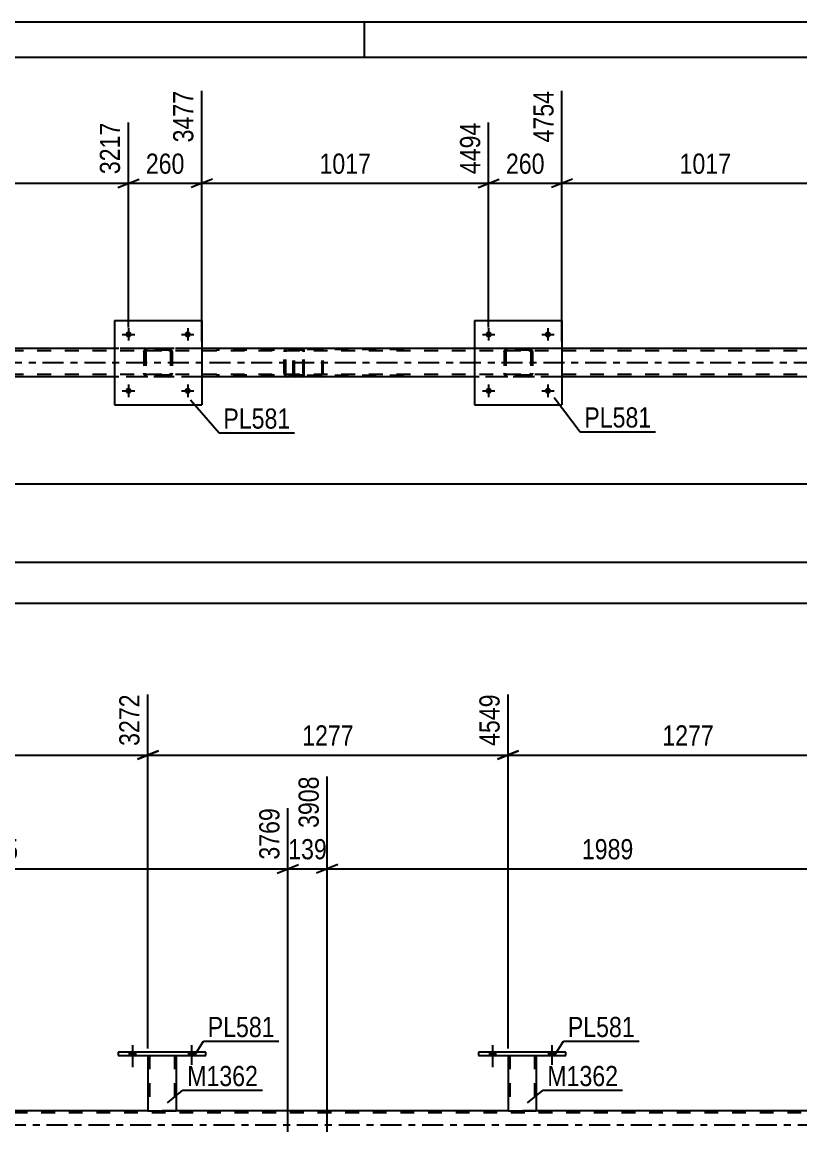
# Model space of a CAD drawing. Header units: millimetres. Extents: x 0 to 841, y 0 to 594.
# Drawn here: x 162.4 to 272.7, y 436.5 to 594 of the extents above; entities that cross this region are included whole.
import ezdxf

# ---------------------------------------------------------------- set-up
doc = ezdxf.new("R2010")
doc.units = ezdxf.units.MM
doc.linetypes.add('DXK_LINE_DOT2', pattern=[3.9198, 1.9599, -1.9599])
doc.linetypes.add('DXK_LINE_DOT3', pattern=[5.9187, 2.979, -0.9799, 0.9799, -0.9799])
doc.styles.add('Arial Narrow', font='ARIALN.TTF', dxfattribs={"height": 0.2})

# ---------------------------------------------------------------- blocks, each defined once
blk = doc.blocks.new('Unknown-318887466-1133')
at = {"color": 5, "linetype": 'Continuous'}
for p, q in [((841, 594), (0, 594)), ((211, 589), (211, 594)), ((836, 589), (5, 589))]:
    blk.add_line(p, q, dxfattribs=at)
blk = doc.blocks.new('Part-318887466-5541 - 5449')
at = {"color": 7, "linetype": 'DXK_LINE_DOT2'}
for p, q in [((230.79, 547.21), (230.82, 547.4)), ((230.82, 547.4), (230.79, 547.21)), ((230.79, 547.21), (230.79, 544.17)), ((231.03, 547.21), (231.04, 547.3)), ((231.03, 547.21), (231.03, 544.17)), ((231.04, 547.3), (231.1, 547.38)), ((231.08, 547.66), (231.27, 547.69)), ((231.27, 547.69), (231.08, 547.66)), ((231.1, 547.38), (231.17, 547.43)), ((231.17, 547.43), (231.27, 547.45)), ((234.31, 547.69), (231.27, 547.69)), ((234.31, 547.45), (231.27, 547.45)), ((234.31, 547.69), (234.49, 547.66)), ((234.49, 547.66), (234.31, 547.69)), ((234.31, 547.45), (234.4, 547.43)), ((234.4, 547.43), (234.48, 547.38)), ((234.48, 547.38), (234.53, 547.3)), ((234.53, 547.3), (234.55, 547.21)), ((234.55, 547.21), (234.55, 544.17)), ((234.75, 547.4), (234.79, 547.21)), ((234.79, 547.21), (234.75, 547.4)), ((234.79, 547.21), (234.79, 544.17)), ((230.82, 543.99), (230.79, 544.17)), ((230.79, 544.17), (230.82, 543.99)), ((231.04, 544.08), (231.03, 544.17)), ((231.1, 544), (231.04, 544.08)), ((231.27, 543.69), (231.08, 543.73)), ((231.08, 543.73), (231.27, 543.69)), ((231.17, 543.95), (231.1, 544)), ((231.27, 543.93), (231.17, 543.95)), ((234.31, 543.93), (231.27, 543.93)), ((234.31, 543.69), (231.27, 543.69)), ((234.4, 543.95), (234.31, 543.93)), ((234.49, 543.73), (234.31, 543.69)), ((234.31, 543.69), (234.49, 543.73)), ((234.48, 544), (234.4, 543.95)), ((234.53, 544.08), (234.48, 544)), ((234.55, 544.17), (234.53, 544.08)), ((234.79, 544.17), (234.75, 543.99)), ((234.75, 543.99), (234.79, 544.17))]:
    blk.add_line(p, q, dxfattribs=at)
at = {"color": 7, "linetype": 'DXK_LINE_DOT3'}
blk.add_line((232.79, 545.69), (232.79, 545.69), dxfattribs=at)
at = {"color": 7, "linetype": 'DXK_LINE_DOT2'}
for centre, start, end in [((231.27, 547.21), 112.5, 157.5), ((231.27, 547.21), 112.5, 157.5), ((234.31, 547.21), 22.5, 67.5), ((234.31, 547.21), 22.5, 67.5), ((231.27, 544.17), 202.5, 247.5), ((231.27, 544.17), 202.5, 247.5), ((234.31, 544.17), 292.5, 337.5), ((234.31, 544.17), 292.5, 337.5)]:
    blk.add_arc(centre, 0.48, start, end, dxfattribs=at)
blk = doc.blocks.new('Bolt-318887466-5494 - 5449')
at = {"linetype": 'Continuous'}
for points in [[(177.94, 549.69, -1), (177.06, 549.69, -1)], [(186.34, 549.69, -1), (185.46, 549.69, -1)]]:
    blk.add_hatch(color=1, dxfattribs=at).paths.add_polyline_path(points)
at = {"color": 1, "linetype": 'Continuous'}
for p, q in [((176.62, 549.69), (178.38, 549.69)), ((177.5, 550.57), (177.5, 548.81)), ((185.02, 549.69), (186.78, 549.69)), ((185.9, 550.57), (185.9, 548.81))]:
    blk.add_line(p, q, dxfattribs=at)
blk = doc.blocks.new('Bolt-318887466-5495 - 5449')
at = {"linetype": 'Continuous'}
for points in [[(177.94, 541.69, -1), (177.06, 541.69, -1)], [(186.34, 541.69, -1), (185.46, 541.69, -1)]]:
    blk.add_hatch(color=1, dxfattribs=at).paths.add_polyline_path(points)
at = {"color": 1, "linetype": 'Continuous'}
for p, q in [((176.62, 541.69), (178.38, 541.69)), ((177.5, 542.57), (177.5, 540.81)), ((185.02, 541.69), (186.78, 541.69)), ((185.9, 542.57), (185.9, 540.81))]:
    blk.add_line(p, q, dxfattribs=at)
blk = doc.blocks.new('Bolt-318887466-5496 - 5449')
at = {"linetype": 'Continuous'}
for points in [[(229.03, 549.69, -1), (228.15, 549.69, -1)], [(237.43, 549.69, -1), (236.55, 549.69, -1)]]:
    blk.add_hatch(color=1, dxfattribs=at).paths.add_polyline_path(points)
at = {"color": 1, "linetype": 'Continuous'}
for p, q in [((227.71, 549.69), (229.47, 549.69)), ((228.59, 550.57), (228.59, 548.81)), ((236.11, 549.69), (237.87, 549.69)), ((236.99, 550.57), (236.99, 548.81))]:
    blk.add_line(p, q, dxfattribs=at)
blk = doc.blocks.new('Bolt-318887466-5497 - 5449')
at = {"linetype": 'Continuous'}
for points in [[(229.03, 541.69, -1), (228.15, 541.69, -1)], [(237.43, 541.69, -1), (236.55, 541.69, -1)]]:
    blk.add_hatch(color=1, dxfattribs=at).paths.add_polyline_path(points)
at = {"color": 1, "linetype": 'Continuous'}
for p, q in [((227.71, 541.69), (229.47, 541.69)), ((228.59, 542.57), (228.59, 540.81)), ((236.11, 541.69), (237.87, 541.69)), ((236.99, 542.57), (236.99, 540.81))]:
    blk.add_line(p, q, dxfattribs=at)
blk = doc.blocks.new('Part-318887466-5534 - 5449')
at = {"color": 2, "linetype": 'Continuous'}
for p, q in [((175.5, 551.69), (175.5, 539.69)), ((175.5, 551.69), (187.9, 551.69)), ((187.9, 551.69), (187.9, 539.69)), ((175.5, 539.69), (187.9, 539.69))]:
    blk.add_line(p, q, dxfattribs=at)
blk = doc.blocks.new('Part-318887466-5535 - 5449')
at = {"color": 7, "linetype": 'DXK_LINE_DOT2'}
for p, q in [((179.7, 547.21), (179.74, 547.4)), ((179.74, 547.4), (179.7, 547.21)), ((179.7, 547.21), (179.7, 544.17)), ((179.94, 547.21), (179.96, 547.3)), ((179.94, 547.21), (179.94, 544.17)), ((179.96, 547.3), (180.01, 547.38)), ((180, 547.66), (180.18, 547.69)), ((180.18, 547.69), (180, 547.66)), ((180.01, 547.38), (180.09, 547.43)), ((180.09, 547.43), (180.18, 547.45)), ((183.22, 547.69), (180.18, 547.69)), ((183.22, 547.45), (180.18, 547.45)), ((183.22, 547.69), (183.41, 547.66)), ((183.41, 547.66), (183.22, 547.69)), ((183.22, 547.45), (183.32, 547.43)), ((183.32, 547.43), (183.39, 547.38)), ((183.39, 547.38), (183.45, 547.3)), ((183.45, 547.3), (183.46, 547.21)), ((183.46, 547.21), (183.46, 544.17)), ((183.67, 547.4), (183.7, 547.21)), ((183.7, 547.21), (183.67, 547.4)), ((183.7, 547.21), (183.7, 544.17)), ((179.74, 543.99), (179.7, 544.17)), ((179.7, 544.17), (179.74, 543.99)), ((179.96, 544.08), (179.94, 544.17)), ((180.01, 544), (179.96, 544.08)), ((180.18, 543.69), (180, 543.73)), ((180, 543.73), (180.18, 543.69)), ((180.09, 543.95), (180.01, 544)), ((180.18, 543.93), (180.09, 543.95)), ((183.22, 543.93), (180.18, 543.93)), ((183.22, 543.69), (180.18, 543.69)), ((183.32, 543.95), (183.22, 543.93)), ((183.41, 543.73), (183.22, 543.69)), ((183.22, 543.69), (183.41, 543.73)), ((183.39, 544), (183.32, 543.95)), ((183.45, 544.08), (183.39, 544)), ((183.46, 544.17), (183.45, 544.08)), ((183.7, 544.17), (183.67, 543.99)), ((183.67, 543.99), (183.7, 544.17))]:
    blk.add_line(p, q, dxfattribs=at)
at = {"color": 7, "linetype": 'DXK_LINE_DOT3'}
blk.add_line((181.7, 545.69), (181.7, 545.69), dxfattribs=at)
at = {"color": 7, "linetype": 'DXK_LINE_DOT2'}
for centre, start, end in [((180.18, 547.21), 112.5, 157.5), ((180.18, 547.21), 112.5, 157.5), ((183.22, 547.21), 22.5, 67.5), ((183.22, 547.21), 22.5, 67.5), ((180.18, 544.17), 202.5, 247.5), ((180.18, 544.17), 202.5, 247.5), ((183.22, 544.17), 292.5, 337.5), ((183.22, 544.17), 292.5, 337.5)]:
    blk.add_arc(centre, 0.48, start, end, dxfattribs=at)
blk = doc.blocks.new('Part-318887466-5540 - 5449')
at = {"color": 2, "linetype": 'Continuous'}
for p, q in [((226.59, 551.69), (226.59, 539.69)), ((226.59, 551.69), (238.99, 551.69)), ((238.99, 551.69), (238.99, 539.69)), ((226.59, 539.69), (238.99, 539.69))]:
    blk.add_line(p, q, dxfattribs=at)
blk = doc.blocks.new('Part-318887466-5623 - 5449')
at = {"color": 7, "linetype": 'DXK_LINE_DOT2'}
for p, q in [((202.15, 547.69), (190, 547.69)), ((202.15, 547.45), (190, 547.45)), ((199.58, 547.3), (199.56, 547.21)), ((199.56, 544.17), (199.56, 547.21)), ((199.6, 547.4), (199.58, 547.3)), ((199.81, 547.21), (199.83, 547.3)), ((199.81, 544.17), (199.81, 547.21)), ((199.83, 547.3), (199.88, 547.38)), ((200.06, 547.69), (199.87, 547.66)), ((199.88, 547.38), (199.97, 547.43)), ((199.97, 547.43), (200.06, 547.45)), ((200.88, 547.45), (200.88, 547.69)), ((202.26, 547.66), (202.15, 547.69)), ((202.15, 547.45), (202.21, 547.43)), ((202.21, 547.43), (202.25, 547.38)), ((202.25, 547.38), (202.28, 547.3)), ((202.35, 547.55), (202.26, 547.66)), ((202.28, 547.3), (202.29, 547.21)), ((202.29, 544.17), (202.29, 547.21)), ((202.4, 547.4), (202.35, 547.55)), ((202.42, 547.21), (202.4, 547.4)), ((202.42, 544.17), (202.42, 547.21)), ((202.15, 543.93), (190, 543.93)), ((202.15, 543.69), (190, 543.69)), ((199.56, 544.17), (199.58, 544.09)), ((199.58, 544.09), (199.6, 543.99)), ((199.83, 544.08), (199.81, 544.17)), ((199.88, 544), (199.83, 544.08)), ((199.87, 543.73), (200.06, 543.69)), ((199.97, 543.95), (199.88, 544)), ((200.06, 543.93), (199.97, 543.95)), ((200.88, 543.69), (200.88, 543.93)), ((202.21, 543.95), (202.15, 543.93)), ((202.15, 543.69), (202.26, 543.73)), ((202.25, 544), (202.21, 543.95)), ((202.28, 544.08), (202.25, 544)), ((202.26, 543.73), (202.35, 543.83)), ((202.29, 544.17), (202.28, 544.08)), ((202.35, 543.83), (202.4, 543.99)), ((202.4, 543.99), (202.42, 544.17))]:
    blk.add_line(p, q, dxfattribs=at)
for centre, start, end in [((200.05, 547.2), 111.1941, 156.1506), ((200.05, 544.19), 203.8494, 248.8059)]:
    blk.add_arc(centre, 0.492, start, end, dxfattribs=at)
blk = doc.blocks.new('Part-318887466-5636 - 5449')
at = {"color": 7, "linetype": 'DXK_LINE_DOT2'}
for p, q in [((200.9, 547.49), (200.88, 547.37)), ((200.88, 544.01), (200.88, 547.37)), ((201.05, 547.37), (201.06, 547.43)), ((201.05, 544.01), (201.05, 547.37)), ((201.06, 547.43), (201.1, 547.49)), ((201.22, 547.69), (201.09, 547.67)), ((201.1, 547.49), (201.15, 547.52)), ((201.15, 547.52), (201.22, 547.53)), ((216.55, 547.69), (201.22, 547.69)), ((216.55, 547.53), (201.22, 547.53)), ((204.92, 547.67), (204.79, 547.69)), ((204.79, 547.53), (204.86, 547.52)), ((204.86, 547.52), (204.88, 547.5)), ((204.88, 547.5), (204.91, 547.49)), ((204.91, 547.49), (204.95, 547.43)), ((204.95, 547.43), (204.96, 547.37)), ((204.96, 544.01), (204.96, 547.37)), ((205.13, 547.37), (205.11, 547.49)), ((205.13, 544.01), (205.13, 547.37)), ((200.88, 544.01), (200.9, 543.89)), ((201.06, 543.95), (201.05, 544.01)), ((201.1, 543.9), (201.06, 543.95)), ((201.09, 543.72), (201.22, 543.69)), ((201.15, 543.86), (201.1, 543.9)), ((201.22, 543.85), (201.15, 543.86)), ((216.55, 543.85), (201.22, 543.85)), ((216.55, 543.69), (201.22, 543.69)), ((204.79, 543.85), (204.86, 543.86)), ((204.79, 543.69), (204.92, 543.72)), ((204.86, 543.86), (204.88, 543.88)), ((204.88, 543.88), (204.91, 543.9)), ((204.95, 543.95), (204.91, 543.9)), ((204.96, 544.01), (204.95, 543.95)), ((205.11, 543.89), (205.13, 544.01))]:
    blk.add_line(p, q, dxfattribs=at)
for centre, start, end in [((201.2, 547.36), 110.7583, 155.68), ((204.81, 547.36), 24.32, 69.2417), ((201.2, 544.03), 204.32, 249.2417)]:
    blk.add_arc(centre, 0.331, start, end, dxfattribs=at)
blk = doc.blocks.new('Part-318887466-5688 - 5449')
at = {"color": 7, "linetype": 'DXK_LINE_DOT2'}
for p, q in [((770.18, 547.37), (106.14, 547.37)), ((770.18, 547.69), (124.42, 547.69)), ((187.9, 547.69), (175.5, 547.69)), ((238.99, 547.69), (226.59, 547.69)), ((770.18, 544.01), (106.14, 544.01)), ((767.11, 543.69), (106.14, 543.69)), ((187.9, 543.69), (175.5, 543.69)), ((238.99, 543.69), (226.59, 543.69))]:
    blk.add_line(p, q, dxfattribs=at)
at = {"color": 2, "linetype": 'Continuous'}
for p, q in [((175.5, 547.69), (136.82, 547.69)), ((226.59, 547.69), (187.9, 547.69)), ((277.67, 547.69), (238.99, 547.69)), ((175.5, 543.69), (136.82, 543.69)), ((226.59, 543.69), (187.9, 543.69)), ((277.67, 543.69), (238.99, 543.69))]:
    blk.add_line(p, q, dxfattribs=at)
at = {"color": 7, "linetype": 'DXK_LINE_DOT3'}
blk.add_line((106.14, 545.69), (770.18, 545.69), dxfattribs=at)
blk = doc.blocks.new('Bolt-318887466-3645 - 3642')
at = {"linetype": 'Continuous'}
for points in [[(177.62, 447.37), (178.5, 447.37), (178.5, 447.85), (177.62, 447.85)], [(186.02, 447.37), (186.9, 447.37), (186.9, 447.85), (186.02, 447.85)]]:
    blk.add_hatch(color=1, dxfattribs=at).paths.add_polyline_path(points)
at = {"color": 1, "linetype": 'Continuous'}
for p, q in [((178.06, 448.85), (178.06, 445.73)), ((186.46, 448.85), (186.46, 445.73)), ((177.62, 447.85), (177.62, 447.37)), ((178.5, 447.85), (178.5, 447.37)), ((186.02, 447.85), (186.02, 447.37)), ((186.9, 447.85), (186.9, 447.37))]:
    blk.add_line(p, q, dxfattribs=at)
blk = doc.blocks.new('Bolt-318887466-3644 - 3642')
at = {"linetype": 'Continuous'}
for points in [[(228.7, 447.37), (229.58, 447.37), (229.58, 447.85), (228.7, 447.85)], [(237.1, 447.37), (237.98, 447.37), (237.98, 447.85), (237.1, 447.85)]]:
    blk.add_hatch(color=1, dxfattribs=at).paths.add_polyline_path(points)
at = {"color": 1, "linetype": 'Continuous'}
for p, q in [((229.14, 448.85), (229.14, 445.73)), ((237.54, 448.85), (237.54, 445.73)), ((228.7, 447.85), (228.7, 447.37)), ((229.58, 447.85), (229.58, 447.37)), ((237.1, 447.85), (237.1, 447.37)), ((237.98, 447.85), (237.98, 447.37))]:
    blk.add_line(p, q, dxfattribs=at)
blk = doc.blocks.new('Bolt-318887466-3646 - 3642')
at = {"linetype": 'Continuous'}
for points in [[(177.62, 447.37), (178.5, 447.37), (178.5, 447.85), (177.62, 447.85)], [(186.02, 447.37), (186.9, 447.37), (186.9, 447.85), (186.02, 447.85)]]:
    blk.add_hatch(color=1, dxfattribs=at).paths.add_polyline_path(points)
at = {"color": 1, "linetype": 'Continuous'}
for p, q in [((178.06, 448.85), (178.06, 445.73)), ((186.46, 448.85), (186.46, 445.73)), ((177.62, 447.85), (177.62, 447.37)), ((178.5, 447.85), (178.5, 447.37)), ((186.02, 447.85), (186.02, 447.37)), ((186.9, 447.85), (186.9, 447.37))]:
    blk.add_line(p, q, dxfattribs=at)
blk = doc.blocks.new('Bolt-318887466-3804 - 3642')
at = {"linetype": 'Continuous'}
for points in [[(228.7, 447.37), (229.58, 447.37), (229.58, 447.85), (228.7, 447.85)], [(237.1, 447.37), (237.98, 447.37), (237.98, 447.85), (237.1, 447.85)]]:
    blk.add_hatch(color=1, dxfattribs=at).paths.add_polyline_path(points)
at = {"color": 1, "linetype": 'Continuous'}
for p, q in [((229.14, 448.85), (229.14, 445.73)), ((237.54, 448.85), (237.54, 445.73)), ((228.7, 447.85), (228.7, 447.37)), ((229.58, 447.85), (229.58, 447.37)), ((237.1, 447.85), (237.1, 447.37)), ((237.98, 447.85), (237.98, 447.37))]:
    blk.add_line(p, q, dxfattribs=at)
blk = doc.blocks.new('Part-318887466-3826 - 3642')
at = {"color": 7, "linetype": 'DXK_LINE_DOT2'}
for p, q in [((231.34, 447.38), (235.34, 447.38)), ((231.34, 447.37), (231.34, 447.38)), ((231.34, 447.38), (231.34, 447.37)), ((231.58, 447.38), (231.58, 439.53)), ((235.1, 447.38), (235.1, 439.53)), ((235.34, 447.38), (235.34, 447.37)), ((235.34, 447.37), (235.34, 447.38)), ((235.04, 439.53), (235.08, 439.53)), ((235.04, 439.53), (235.08, 439.53)), ((235.08, 439.53), (235.1, 439.53)), ((235.08, 439.53), (235.1, 439.53))]:
    blk.add_line(p, q, dxfattribs=at)
at = {"color": 2, "linetype": 'Continuous'}
for p, q in [((231.34, 447.37), (231.34, 439.53)), ((235.34, 447.37), (235.34, 439.53)), ((231.34, 439.53), (235.34, 439.53))]:
    blk.add_line(p, q, dxfattribs=at)
blk = doc.blocks.new('Part-318887466-3831 - 3642')
at = {"color": 2, "linetype": 'Continuous'}
for p, q in [((227.14, 447.85), (227.14, 447.37)), ((239.54, 447.85), (227.14, 447.85)), ((227.14, 447.37), (239.54, 447.37)), ((239.54, 447.37), (239.54, 447.85))]:
    blk.add_line(p, q, dxfattribs=at)
blk = doc.blocks.new('Part-318887466-3836 - 3642')
at = {"color": 7, "linetype": 'DXK_LINE_DOT2'}
for p, q in [((180.26, 447.38), (184.26, 447.38)), ((180.26, 447.37), (180.26, 447.38)), ((180.26, 447.38), (180.26, 447.37)), ((180.5, 447.38), (180.5, 439.53)), ((184.02, 447.38), (184.02, 439.53)), ((184.26, 447.38), (184.26, 447.37)), ((184.26, 447.37), (184.26, 447.38)), ((183.96, 439.53), (184, 439.53)), ((183.96, 439.53), (184, 439.53)), ((184, 439.53), (184.02, 439.53)), ((184, 439.53), (184.02, 439.53))]:
    blk.add_line(p, q, dxfattribs=at)
at = {"color": 2, "linetype": 'Continuous'}
for p, q in [((180.26, 447.37), (180.26, 439.53)), ((184.26, 447.37), (184.26, 439.53)), ((180.26, 439.53), (184.26, 439.53))]:
    blk.add_line(p, q, dxfattribs=at)
blk = doc.blocks.new('Part-318887466-3841 - 3642')
at = {"color": 2, "linetype": 'Continuous'}
for p, q in [((176.06, 447.85), (176.06, 447.37)), ((188.46, 447.85), (176.06, 447.85)), ((176.06, 447.37), (188.46, 447.37)), ((188.46, 447.37), (188.46, 447.85))]:
    blk.add_line(p, q, dxfattribs=at)
blk = doc.blocks.new('Part-318887466-4073 - 3642')
at = {"color": 2, "linetype": 'Continuous'}
for p, q in [((180.26, 439.53), (133.18, 439.53)), ((231.34, 439.53), (184.26, 439.53)), ((282.42, 439.53), (235.34, 439.53))]:
    blk.add_line(p, q, dxfattribs=at)
at = {"color": 7, "linetype": 'DXK_LINE_DOT2'}
for p, q in [((184.26, 439.53), (180.26, 439.53)), ((235.34, 439.53), (231.34, 439.53)), ((770.73, 439.21), (106.7, 439.21))]:
    blk.add_line(p, q, dxfattribs=at)
at = {"color": 7, "linetype": 'DXK_LINE_DOT3'}
blk.add_line((106.7, 437.53), (770.73, 437.53), dxfattribs=at)
blk = doc.blocks.new('StraightDimension-318887466-6317 - 5449')
at = {"color": 7, "linetype": 'Continuous'}
blk.add_line((64.22, 517.39), (770.18, 517.39), dxfattribs=at)
blk = doc.blocks.new('StraightDimension-318887466-12673 - 5449')
at = {"color": 7, "linetype": 'Continuous'}
for p, q in [((238.99, 548.69), (238.99, 584.25)), ((228.59, 550.69), (228.59, 579.75)), ((227.09, 570.54), (230.09, 571.74)), ((240.49, 571.74), (237.49, 570.54)), ((228.59, 571.14), (238.99, 571.14))]:
    blk.add_line(p, q, dxfattribs=at)
at = {"color": 0}
blk.add_wipeout([(237.13, 571.89), (237.13, 576.09), (230.44, 576.09), (230.44, 571.89)], dxfattribs=at)
at = {"color": 3, "style": 'Arial Narrow'}
blk.add_text('260', height=2.863, dxfattribs=at).set_placement((231.04, 572.49))
at = {"color": 0, "linetype": 'Continuous'}
blk.add_wipeout([(238.39, 584.85), (234.19, 584.85), (234.19, 576.34), (238.39, 576.34)], dxfattribs=at)
at = {"color": 3, "linetype": 'Continuous', "style": 'Arial Narrow'}
blk.add_text('4754', height=2.863, rotation=90.0002, dxfattribs=at).set_placement((237.79, 576.94))
blk = doc.blocks.new('StraightDimension-318887466-6338 - 5449')
at = {"color": 7, "linetype": 'Continuous'}
blk.add_line((63.58, 511.57), (770.82, 511.57), dxfattribs=at)
blk = doc.blocks.new('StraightDimension-318887466-6380 - 5449')
at = {"color": 7, "linetype": 'Continuous'}
blk.add_line((64.22, 528.5), (715.13, 528.5), dxfattribs=at)
blk = doc.blocks.new('StraightDimension-318887466-12672 - 5449')
at = {"color": 7, "linetype": 'Continuous'}
for p, q in [((238.99, 548.69), (238.99, 584.25)), ((279.67, 550.69), (279.67, 579.75)), ((240.49, 571.74), (237.49, 570.54)), ((278.17, 570.54), (281.17, 571.74)), ((238.99, 571.14), (279.67, 571.14))]:
    blk.add_line(p, q, dxfattribs=at)
at = {"color": 0, "linetype": 'Continuous'}
blk.add_wipeout([(279.07, 580.35), (274.87, 580.35), (274.87, 571.84), (279.07, 571.84)], dxfattribs=at)
at = {"color": 0}
blk.add_wipeout([(263.58, 571.89), (263.58, 576.09), (255.07, 576.09), (255.07, 571.89)], dxfattribs=at)
at = {"color": 3, "linetype": 'Continuous', "style": 'Arial Narrow'}
blk.add_text('5771', height=2.863, rotation=90.0002, dxfattribs=at).set_placement((278.47, 572.44))
at = {"color": 3, "style": 'Arial Narrow'}
blk.add_text('1017', height=2.863, dxfattribs=at).set_placement((255.67, 572.49))
blk = doc.blocks.new('StraightDimension-318887466-12674 - 5449')
at = {"color": 7, "linetype": 'Continuous'}
for p, q in [((187.9, 548.69), (187.9, 584.25)), ((228.59, 550.69), (228.59, 579.75)), ((189.4, 571.74), (186.4, 570.54)), ((227.09, 570.54), (230.09, 571.74)), ((187.9, 571.14), (228.59, 571.14))]:
    blk.add_line(p, q, dxfattribs=at)
at = {"color": 0, "linetype": 'Continuous'}
blk.add_wipeout([(227.99, 580.35), (223.79, 580.35), (223.79, 571.84), (227.99, 571.84)], dxfattribs=at)
at = {"color": 0}
blk.add_wipeout([(212.5, 571.89), (212.5, 576.09), (203.99, 576.09), (203.99, 571.89)], dxfattribs=at)
at = {"color": 3, "linetype": 'Continuous', "style": 'Arial Narrow'}
blk.add_text('4494', height=2.863, rotation=90.0002, dxfattribs=at).set_placement((227.39, 572.44))
at = {"color": 3, "style": 'Arial Narrow'}
blk.add_text('1017', height=2.863, dxfattribs=at).set_placement((204.59, 572.49))
blk = doc.blocks.new('StraightDimension-318887466-12675 - 5449')
at = {"color": 7, "linetype": 'Continuous'}
for p, q in [((187.9, 548.69), (187.9, 584.25)), ((177.5, 550.69), (177.5, 579.75)), ((176, 570.54), (179, 571.74)), ((189.4, 571.74), (186.4, 570.54)), ((177.5, 571.14), (187.9, 571.14))]:
    blk.add_line(p, q, dxfattribs=at)
at = {"color": 0}
blk.add_wipeout([(186.05, 571.89), (186.05, 576.09), (179.36, 576.09), (179.36, 571.89)], dxfattribs=at)
at = {"color": 3, "style": 'Arial Narrow'}
blk.add_text('260', height=2.863, dxfattribs=at).set_placement((179.96, 572.49))
at = {"color": 0, "linetype": 'Continuous'}
blk.add_wipeout([(187.3, 584.85), (183.1, 584.85), (183.1, 576.34), (187.3, 576.34)], dxfattribs=at)
at = {"color": 3, "linetype": 'Continuous', "style": 'Arial Narrow'}
blk.add_text('3477', height=2.863, rotation=90.0002, dxfattribs=at).set_placement((186.7, 576.94))
blk = doc.blocks.new('StraightDimension-318887466-12676 - 5449')
at = {"color": 7, "linetype": 'Continuous'}
for p, q in [((136.82, 548.69), (136.82, 584.25)), ((177.5, 550.69), (177.5, 579.75)), ((138.32, 571.74), (135.32, 570.54)), ((176, 570.54), (179, 571.74)), ((136.82, 571.14), (177.5, 571.14))]:
    blk.add_line(p, q, dxfattribs=at)
at = {"color": 0, "linetype": 'Continuous'}
blk.add_wipeout([(176.9, 580.35), (172.7, 580.35), (172.7, 571.84), (176.9, 571.84)], dxfattribs=at)
at = {"color": 0}
blk.add_wipeout([(161.42, 571.89), (161.42, 576.09), (152.91, 576.09), (152.91, 571.89)], dxfattribs=at)
at = {"color": 3, "linetype": 'Continuous', "style": 'Arial Narrow'}
blk.add_text('3217', height=2.863, rotation=90.0002, dxfattribs=at).set_placement((176.3, 572.44))
at = {"color": 3, "style": 'Arial Narrow'}
blk.add_text('1017', height=2.863, dxfattribs=at).set_placement((153.51, 572.49))
blk = doc.blocks.new('StraightDimension-318887466-10997 - 3642')
at = {"color": 7, "linetype": 'Continuous'}
for p, q in [((129.18, 448.38), (129.18, 498.61)), ((180.26, 448.38), (180.26, 498.61)), ((130.68, 490.6), (127.68, 489.4)), ((129.18, 490), (180.26, 490)), ((178.76, 489.4), (181.76, 490.6))]:
    blk.add_line(p, q, dxfattribs=at)
at = {"color": 0, "linetype": 'Continuous'}
blk.add_wipeout([(179.66, 499.21), (175.46, 499.21), (175.46, 490.7), (179.66, 490.7)], dxfattribs=at)
at = {"color": 0}
blk.add_wipeout([(158.97, 490.75), (158.97, 494.95), (150.46, 494.95), (150.46, 490.75)], dxfattribs=at)
at = {"color": 3, "linetype": 'Continuous', "style": 'Arial Narrow'}
blk.add_text('3272', height=2.863, rotation=90.0002, dxfattribs=at).set_placement((179.06, 491.3))
at = {"color": 3, "style": 'Arial Narrow'}
blk.add_text('1277', height=2.863, dxfattribs=at).set_placement((151.06, 491.35))
blk = doc.blocks.new('StraightDimension-318887466-10995 - 3642')
at = {"color": 7, "linetype": 'Continuous'}
for p, q in [((231.34, 448.38), (231.34, 498.61)), ((282.42, 448.38), (282.42, 498.61)), ((232.84, 490.6), (229.84, 489.4)), ((231.34, 490), (282.42, 490)), ((280.92, 489.4), (283.92, 490.6))]:
    blk.add_line(p, q, dxfattribs=at)
at = {"color": 0, "linetype": 'Continuous'}
blk.add_wipeout([(281.82, 499.21), (277.62, 499.21), (277.62, 490.7), (281.82, 490.7)], dxfattribs=at)
at = {"color": 0}
blk.add_wipeout([(261.13, 490.75), (261.13, 494.95), (252.62, 494.95), (252.62, 490.75)], dxfattribs=at)
at = {"color": 3, "linetype": 'Continuous', "style": 'Arial Narrow'}
blk.add_text('5826', height=2.863, rotation=90.0002, dxfattribs=at).set_placement((281.22, 491.3))
at = {"color": 3, "style": 'Arial Narrow'}
blk.add_text('1277', height=2.863, dxfattribs=at).set_placement((253.22, 491.35))
blk = doc.blocks.new('StraightDimension-318887466-4527 - 3642')
at = {"color": 7, "linetype": 'Continuous'}
for p, q in [((205.69, 436.53), (205.69, 486.97)), ((200.11, 436.53), (200.11, 482.47)), ((198.61, 473.26), (201.61, 474.46)), ((207.19, 474.46), (204.19, 473.26)), ((200.11, 473.86), (205.69, 473.86))]:
    blk.add_line(p, q, dxfattribs=at)
at = {"color": 0}
blk.add_wipeout([(206.24, 474.61), (206.24, 478.81), (199.56, 478.81), (199.56, 474.61)], dxfattribs=at)
at = {"color": 3, "style": 'Arial Narrow'}
blk.add_text('139', height=2.863, dxfattribs=at).set_placement((200.16, 475.21))
at = {"color": 0, "linetype": 'Continuous'}
blk.add_wipeout([(205.09, 487.57), (200.89, 487.57), (200.89, 479.06), (205.09, 479.06)], dxfattribs=at)
at = {"color": 3, "linetype": 'Continuous', "style": 'Arial Narrow'}
blk.add_text('3908', height=2.863, rotation=90.0002, dxfattribs=at).set_placement((204.49, 479.66))
blk = doc.blocks.new('StraightDimension-318887466-4546 - 3642')
at = {"color": 7, "linetype": 'Continuous'}
for p, q in [((205.69, 436.53), (205.69, 486.97)), ((285.25, 436.53), (285.25, 482.47)), ((207.19, 474.46), (204.19, 473.26)), ((283.75, 473.26), (286.75, 474.46)), ((205.69, 473.86), (285.25, 473.86))]:
    blk.add_line(p, q, dxfattribs=at)
at = {"color": 0, "linetype": 'Continuous'}
blk.add_wipeout([(284.65, 483.07), (280.45, 483.07), (280.45, 474.56), (284.65, 474.56)], dxfattribs=at)
at = {"color": 0}
blk.add_wipeout([(249.72, 474.61), (249.72, 478.81), (241.21, 478.81), (241.21, 474.61)], dxfattribs=at)
at = {"color": 3, "linetype": 'Continuous', "style": 'Arial Narrow'}
blk.add_text('5897', height=2.863, rotation=90.0002, dxfattribs=at).set_placement((284.05, 475.16))
at = {"color": 3, "style": 'Arial Narrow'}
blk.add_text('1989', height=2.863, dxfattribs=at).set_placement((241.81, 475.21))
blk = doc.blocks.new('StraightDimension-318887466-4786 - 3642')
at = {"color": 7, "linetype": 'Continuous'}
for p, q in [((116.3, 436.53), (116.3, 482.47)), ((200.11, 436.53), (200.11, 482.47)), ((117.8, 474.46), (114.8, 473.26)), ((198.61, 473.26), (201.61, 474.46)), ((116.3, 473.86), (200.11, 473.86))]:
    blk.add_line(p, q, dxfattribs=at)
at = {"color": 0, "linetype": 'Continuous'}
blk.add_wipeout([(199.51, 483.07), (195.31, 483.07), (195.31, 474.56), (199.51, 474.56)], dxfattribs=at)
at = {"color": 0}
blk.add_wipeout([(162.46, 474.61), (162.46, 478.81), (153.95, 478.81), (153.95, 474.61)], dxfattribs=at)
at = {"color": 3, "linetype": 'Continuous', "style": 'Arial Narrow'}
blk.add_text('3769', height=2.863, rotation=90.0002, dxfattribs=at).set_placement((198.91, 475.16))
at = {"color": 3, "style": 'Arial Narrow'}
blk.add_text('2095', height=2.863, dxfattribs=at).set_placement((154.55, 475.21))
blk = doc.blocks.new('StraightDimension-318887466-10996 - 3642')
at = {"color": 7, "linetype": 'Continuous'}
for p, q in [((180.26, 448.38), (180.26, 498.61)), ((231.34, 448.38), (231.34, 498.61)), ((181.76, 490.6), (178.76, 489.4)), ((180.26, 490), (231.34, 490)), ((229.84, 489.4), (232.84, 490.6))]:
    blk.add_line(p, q, dxfattribs=at)
at = {"color": 0, "linetype": 'Continuous'}
blk.add_wipeout([(230.74, 499.21), (226.54, 499.21), (226.54, 490.7), (230.74, 490.7)], dxfattribs=at)
at = {"color": 0}
blk.add_wipeout([(210.05, 490.75), (210.05, 494.95), (201.54, 494.95), (201.54, 490.75)], dxfattribs=at)
at = {"color": 3, "linetype": 'Continuous', "style": 'Arial Narrow'}
blk.add_text('4549', height=2.863, rotation=90.0002, dxfattribs=at).set_placement((230.14, 491.3))
at = {"color": 3, "style": 'Arial Narrow'}
blk.add_text('1277', height=2.863, dxfattribs=at).set_placement((202.14, 491.35))
blk = doc.blocks.new('Mark-318887466-5536 - 5449')
at = {"color": 0}
blk.add_wipeout([(251.66, 536.48), (251.66, 539.48), (242.16, 539.48), (242.16, 536.48)], dxfattribs=at)
blk.add_wipeout([(251.66, 536.48), (251.66, 539.48), (242.16, 539.48), (242.16, 536.48)], dxfattribs=at)
at = {"color": 30, "linetype": 'Continuous'}
for p, q in [((237.87, 540.72), (241.56, 535.88)), ((241.56, 535.88), (252.26, 535.88))]:
    blk.add_line(p, q, dxfattribs=at)
at = {"color": 3, "style": 'Arial Narrow'}
blk.add_text('PL581', height=2.863, dxfattribs=at).set_placement((242.16, 536.48))
blk = doc.blocks.new('Mark-318887466-5530 - 5449')
at = {"color": 0}
blk.add_wipeout([(200.47, 536.32), (200.47, 539.32), (190.96, 539.32), (190.96, 536.32)], dxfattribs=at)
blk.add_wipeout([(200.47, 536.32), (200.47, 539.32), (190.96, 539.32), (190.96, 536.32)], dxfattribs=at)
at = {"color": 30, "linetype": 'Continuous'}
for p, q in [((186.31, 540.42), (190.36, 535.72)), ((190.36, 535.72), (201.07, 535.72))]:
    blk.add_line(p, q, dxfattribs=at)
at = {"color": 3, "style": 'Arial Narrow'}
blk.add_text('PL581', height=2.863, dxfattribs=at).set_placement((190.96, 536.32))
blk = doc.blocks.new('Mark-318887466-3822 - 3642')
at = {"color": 0}
blk.add_wipeout([(246.97, 443.02), (246.97, 446.02), (236.91, 446.02), (236.91, 443.02)], dxfattribs=at)
blk.add_wipeout([(246.97, 443.02), (246.97, 446.02), (236.91, 446.02), (236.91, 443.02)], dxfattribs=at)
at = {"color": 30, "linetype": 'Continuous'}
for p, q in [((234.11, 440.64), (236.31, 442.42)), ((236.31, 442.42), (247.57, 442.42))]:
    blk.add_line(p, q, dxfattribs=at)
at = {"color": 3, "style": 'Arial Narrow'}
blk.add_text('M1362', height=2.863, dxfattribs=at).set_placement((236.91, 443.02))
blk = doc.blocks.new('Mark-318887466-3827 - 3642')
at = {"color": 0}
blk.add_wipeout([(249.33, 449.98), (249.33, 452.98), (239.82, 452.98), (239.82, 449.98)], dxfattribs=at)
blk.add_wipeout([(249.33, 449.98), (249.33, 452.98), (239.82, 452.98), (239.82, 449.98)], dxfattribs=at)
at = {"color": 30, "linetype": 'Continuous'}
for p, q in [((237.95, 447.37), (239.22, 449.38)), ((239.22, 449.38), (249.93, 449.38))]:
    blk.add_line(p, q, dxfattribs=at)
at = {"color": 3, "style": 'Arial Narrow'}
blk.add_text('PL581', height=2.863, dxfattribs=at).set_placement((239.82, 449.98))
blk = doc.blocks.new('Mark-318887466-3832 - 3642')
at = {"color": 0}
blk.add_wipeout([(195.89, 443.02), (195.89, 446.02), (185.83, 446.02), (185.83, 443.02)], dxfattribs=at)
blk.add_wipeout([(195.89, 443.02), (195.89, 446.02), (185.83, 446.02), (185.83, 443.02)], dxfattribs=at)
at = {"color": 30, "linetype": 'Continuous'}
for p, q in [((183.03, 440.64), (185.23, 442.42)), ((185.23, 442.42), (196.49, 442.42))]:
    blk.add_line(p, q, dxfattribs=at)
at = {"color": 3, "style": 'Arial Narrow'}
blk.add_text('M1362', height=2.863, dxfattribs=at).set_placement((185.83, 443.02))
blk = doc.blocks.new('Mark-318887466-3837 - 3642')
at = {"color": 0}
blk.add_wipeout([(198.25, 449.98), (198.25, 452.98), (188.74, 452.98), (188.74, 449.98)], dxfattribs=at)
blk.add_wipeout([(198.25, 449.98), (198.25, 452.98), (188.74, 452.98), (188.74, 449.98)], dxfattribs=at)
at = {"color": 30, "linetype": 'Continuous'}
for p, q in [((186.87, 447.37), (188.14, 449.38)), ((188.14, 449.38), (198.85, 449.38))]:
    blk.add_line(p, q, dxfattribs=at)
at = {"color": 3, "style": 'Arial Narrow'}
blk.add_text('PL581', height=2.863, dxfattribs=at).set_placement((188.74, 449.98))

msp = doc.modelspace()

# ---------------------------------------------------------------- block references
for name in ['Unknown-318887466-1133', 'Part-318887466-5534 - 5449', 'Part-318887466-5540 - 5449', 'Part-318887466-5688 - 5449', 'Bolt-318887466-5494 - 5449', 'Bolt-318887466-5496 - 5449', 'Part-318887466-5535 - 5449', 'Part-318887466-5623 - 5449', 'Part-318887466-5636 - 5449', 'Part-318887466-5541 - 5449', 'Bolt-318887466-5495 - 5449', 'Bolt-318887466-5497 - 5449', 'Bolt-318887466-3645 - 3642', 'Bolt-318887466-3646 - 3642', 'Bolt-318887466-3644 - 3642', 'Bolt-318887466-3804 - 3642', 'Part-318887466-3841 - 3642', 'Part-318887466-3836 - 3642', 'Part-318887466-3831 - 3642', 'Part-318887466-3826 - 3642', 'Part-318887466-4073 - 3642']:
    msp.add_blockref(name, (0, 0))

# ---------------------------------------------------------------- next in the draw order: block references
for name in ['StraightDimension-318887466-12673 - 5449', 'StraightDimension-318887466-6317 - 5449', 'StraightDimension-318887466-10997 - 3642', 'StraightDimension-318887466-10995 - 3642', 'StraightDimension-318887466-4527 - 3642']:
    msp.add_blockref(name, (0, 0))

# ---------------------------------------------------------------- next in the draw order: block references
for name in ['StraightDimension-318887466-12674 - 5449', 'StraightDimension-318887466-12672 - 5449', 'StraightDimension-318887466-6338 - 5449', 'StraightDimension-318887466-4546 - 3642', 'StraightDimension-318887466-4786 - 3642']:
    msp.add_blockref(name, (0, 0))

# ---------------------------------------------------------------- next in the draw order: block references
for name in ['StraightDimension-318887466-12675 - 5449', 'StraightDimension-318887466-6380 - 5449', 'StraightDimension-318887466-10996 - 3642', 'Mark-318887466-3827 - 3642', 'Mark-318887466-3832 - 3642', 'Mark-318887466-3822 - 3642']:
    msp.add_blockref(name, (0, 0))

# ---------------------------------------------------------------- next in the draw order: block references
for name in ['StraightDimension-318887466-12676 - 5449', 'Mark-318887466-5530 - 5449', 'Mark-318887466-5536 - 5449', 'Mark-318887466-3837 - 3642']:
    msp.add_blockref(name, (0, 0))

doc.saveas('drawing.dxf')
